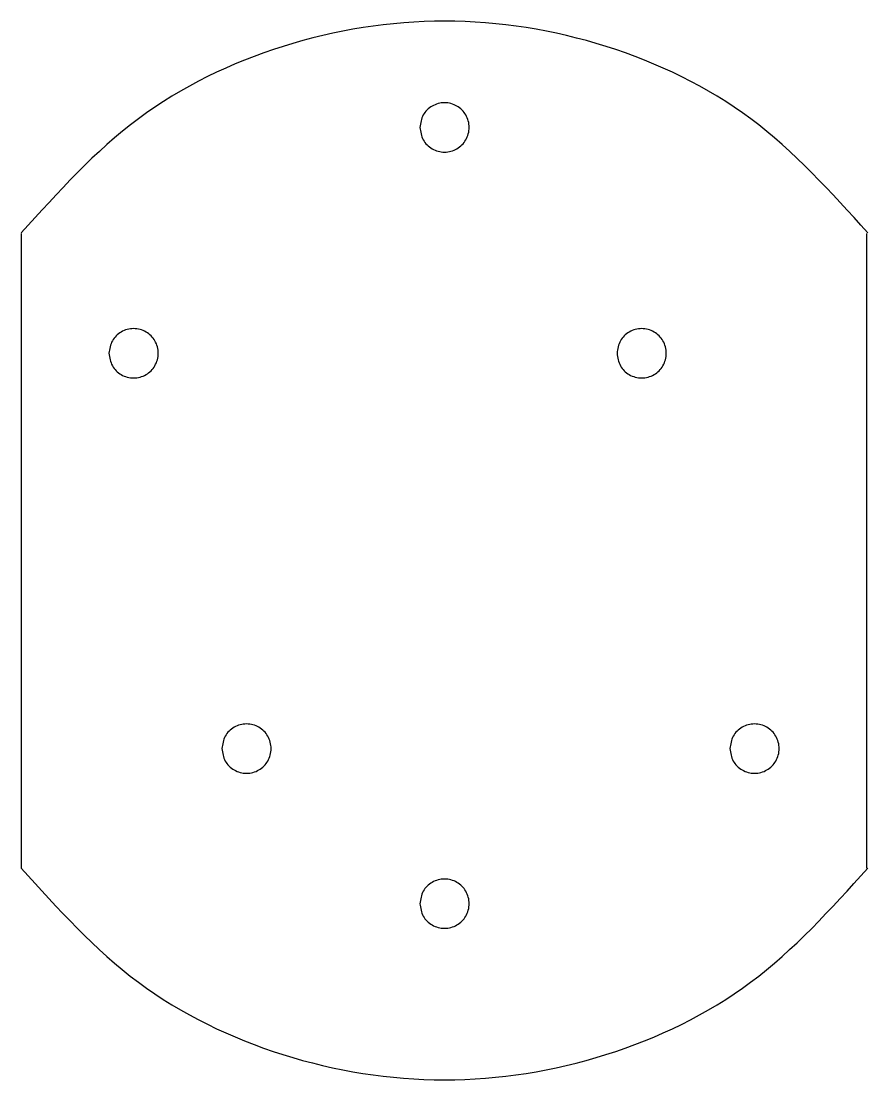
# Model space of a CAD drawing. Extents: x 10.7 to 70.7, y 206 to 281.
import ezdxf

# ---------------------------------------------------------------- set-up
doc = ezdxf.new("R2010")
doc.units = 0
doc.layers.add('Layer_1', color=7, linetype='CONTINUOUS')

msp = doc.modelspace()

# ---------------------------------------------------------------- linework, layer by layer
at = {"layer": 'Layer_1', "color": 7}
for p, q in [((10.717859, 265.964708), (10.717859, 221.006708)), ((70.661874, 221.006688), (70.661874, 265.964688))]:
    msp.add_line(p, q, dxfattribs=at)
for points, knots in [([(70.721257, 266.012864), (68.114668, 268.905701), (62.93114, 274.65847), (52.284341, 279.778974), (40.727088, 281.634824), (29.169288, 279.782338), (18.521024, 274.664867), (13.335843, 268.913583), (10.728423, 266.021491)], [0, 0, 0, 0, 11.587518, 23.043224, 34.630742, 46.218255, 57.673967, 69.261494, 69.261494, 69.261494, 69.261494]), ([(38.975355, 273.48963), (39.023317, 273.1818), (39.117819, 272.575268), (39.812922, 271.907453), (40.719732, 271.659911), (41.636134, 271.907184), (42.303441, 272.574799), (42.551208, 273.489098), (42.303797, 274.403492), (41.636755, 275.071367), (40.720449, 275.318997), (39.813544, 275.07181), (39.118175, 274.40427), (39.023437, 273.797776), (38.975355, 273.489965)], [0, 0, 0, 0, 0.913017, 1.798954, 2.711966, 3.624983, 4.510921, 5.423937, 6.336949, 7.222885, 8.135898, 9.048915, 9.934852, 10.847865, 10.847865, 10.847865, 10.847865]), ([(16.940866, 257.487633), (16.988827, 257.179802), (17.083328, 256.573271), (17.778433, 255.905456), (18.685243, 255.657916), (19.601646, 255.905188), (20.268952, 256.572803), (20.51672, 257.487102), (20.269308, 258.401495), (19.602265, 259.069371), (18.685958, 259.317001), (17.779052, 259.069813), (17.083685, 258.402272), (16.988947, 257.795778), (16.940866, 257.487966)], [0, 0, 0, 0, 0.913016, 1.798953, 2.711966, 3.624983, 4.510921, 5.423936, 6.336948, 7.222885, 8.1359, 9.048916, 9.934853, 10.847868, 10.847868, 10.847868, 10.847868]), ([(52.945366, 257.487633), (52.993328, 257.179802), (53.087829, 256.573271), (53.782934, 255.905456), (54.689743, 255.657916), (55.606146, 255.905188), (56.273453, 256.572803), (56.52122, 257.487102), (56.273807, 258.401495), (55.606764, 259.06937), (54.690457, 259.317001), (53.783552, 259.069813), (53.088185, 258.402272), (52.993447, 257.795778), (52.945366, 257.487966)], [0, 0, 0, 0, 0.913016, 1.798953, 2.711966, 3.624983, 4.510921, 5.423936, 6.336948, 7.222885, 8.135901, 9.048915, 9.934852, 10.847867, 10.847867, 10.847867, 10.847867]), ([(24.941866, 229.484133), (24.989827, 229.176302), (25.084328, 228.569771), (25.779433, 227.901956), (26.686243, 227.654416), (27.602645, 227.901688), (28.269951, 228.569304), (28.51772, 229.483601), (28.270309, 230.397996), (27.603265, 231.065871), (26.686958, 231.313501), (25.780052, 231.066313), (25.084685, 230.398772), (24.989947, 229.792278), (24.941866, 229.484466)], [0, 0, 0, 0, 0.913016, 1.798953, 2.711966, 3.624983, 4.51092, 5.423936, 6.336947, 7.222884, 8.1359, 9.048916, 9.934853, 10.847868, 10.847868, 10.847868, 10.847868]), ([(60.946366, 229.484133), (60.994328, 229.176302), (61.088829, 228.569771), (61.783934, 227.901956), (62.690743, 227.654416), (63.607146, 227.901688), (64.274453, 228.569303), (64.52222, 229.483602), (64.274807, 230.397995), (63.607764, 231.06587), (62.691457, 231.313501), (61.784552, 231.066313), (61.089185, 230.398772), (60.994447, 229.792278), (60.946366, 229.484466)], [0, 0, 0, 0, 0.913016, 1.798953, 2.711966, 3.624983, 4.510921, 5.423936, 6.336948, 7.222885, 8.135901, 9.048915, 9.934852, 10.847867, 10.847867, 10.847867, 10.847867]), ([(10.721954, 221.022004), (13.328543, 218.129166), (18.51207, 212.376397), (29.158868, 207.255897), (40.716125, 205.400034), (52.273914, 207.252576), (62.922184, 212.370012), (68.107365, 218.121289), (70.714785, 221.013377)], [0, 0, 0, 0, 11.587517, 23.043223, 34.630741, 46.218259, 57.673963, 69.261478, 69.261478, 69.261478, 69.261478]), ([(38.975355, 218.498622), (39.023317, 218.190792), (39.11782, 217.584263), (39.812923, 216.916449), (40.719732, 216.668907), (41.636134, 216.91618), (42.303441, 217.583795), (42.551208, 218.498094), (42.303798, 219.412488), (41.636756, 220.080364), (40.720449, 220.327992), (39.813544, 220.080806), (39.118174, 219.413264), (39.023436, 218.806769), (38.975355, 218.498958)], [0, 0, 0, 0, 0.913013, 1.79895, 2.711962, 3.624979, 4.510917, 5.423933, 6.336946, 7.222882, 8.135894, 9.048911, 9.934849, 10.847865, 10.847865, 10.847865, 10.847865])]:
    msp.add_open_spline(points, degree=3, knots=knots, dxfattribs=at)

doc.saveas('drawing.dxf')
